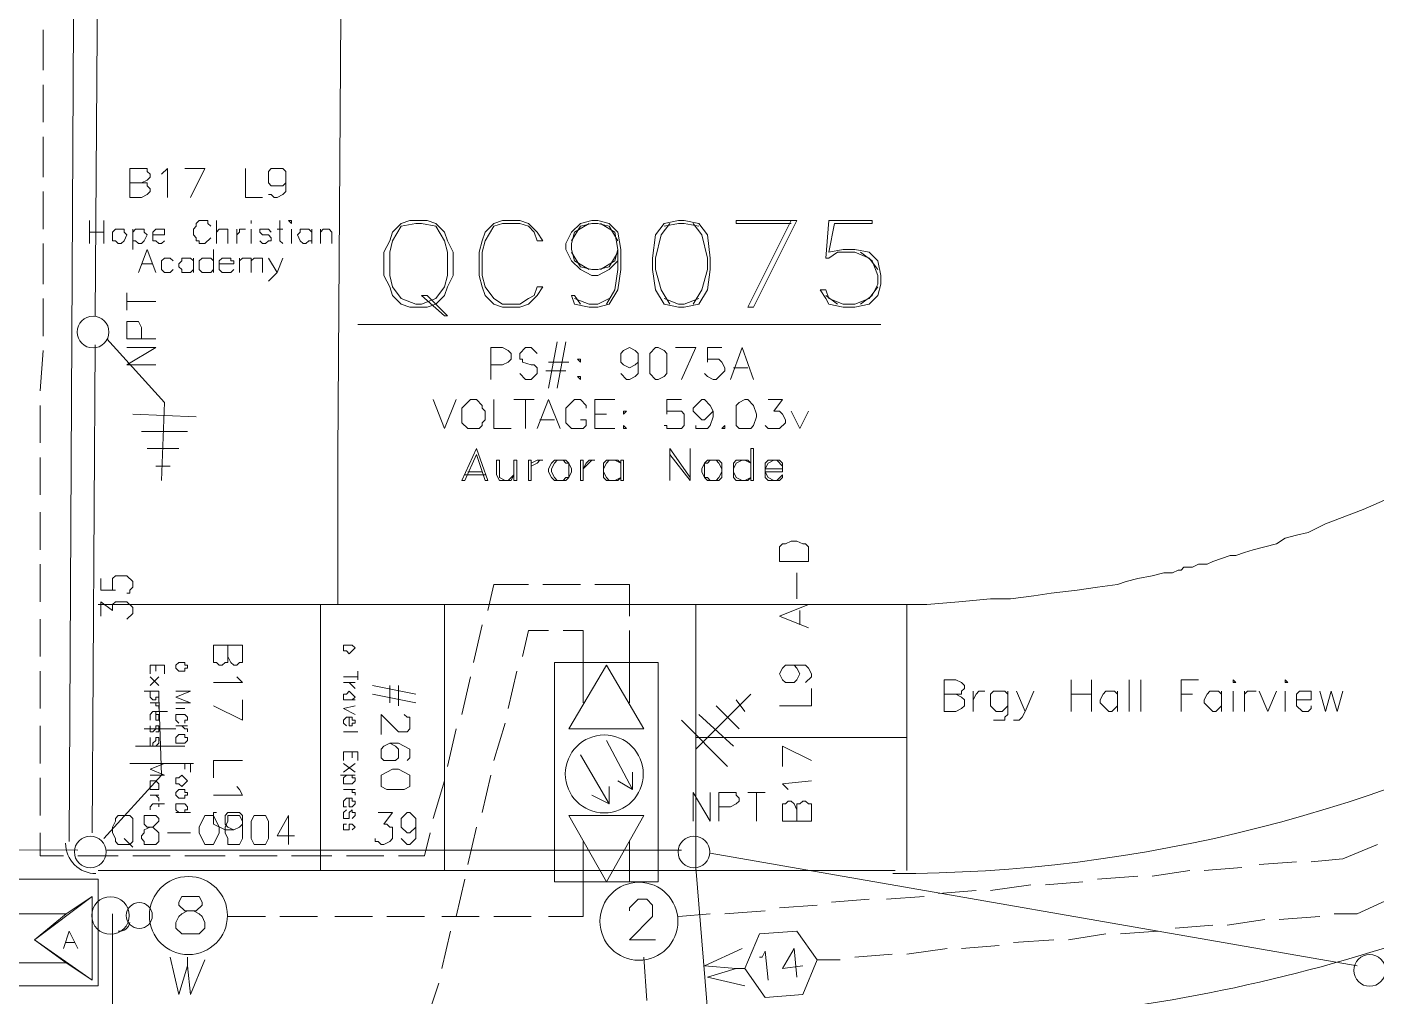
# Model space of a CAD drawing. Header units: millimetres. Extents: x 5.9 to 40.1, y 2 to 30.5.
# Drawn here: x 21.744 to 23.906, y 16.397 to 17.949 of the extents above; entities that cross this region are included whole.
import ezdxf

# ---------------------------------------------------------------- set-up
doc = ezdxf.new("R2010")
doc.units = ezdxf.units.MM
for name, color, linetype, true_color in [('PDF_S31$Actives-Amplifier', 92, 'Continuous', 0x00b800), ('PDF_S31$Actives-NodeReceiver', 104, 'Continuous', 0x009525), ('PDF_S31$Cable-565', 23, 'Continuous', 0xdd8a6e), ('PDF_S31$LOTS', 254, 'Continuous', 0xdcdcdc), ('PDF_S31$ROAD', 8, 'Continuous', 0x808080), ('PDF_S31$SDU', 157, 'Continuous', 0x396472), ('PDF_S31$Symbols-Ground', 12, 'Continuous', 0xb80000)]:
    doc.layers.add(name, color=color, linetype=linetype, true_color=true_color)
for name, color, linetype in [('PDF_S31$Actives-PowerSupply', 1, 'Continuous'), ('PDF_S31$Passives-Splt2way', 7, 'Continuous'), ('PDF_S31$Passives-TapOffs', 7, 'Continuous'), ('PDF_S31$POLE', 7, 'Continuous'), ('PDF_S31$STRAND', 7, 'Continuous'), ('PDF_S31$Symbols-Terminator', 7, 'Continuous')]:
    doc.layers.add(name, color=color, linetype=linetype)

msp = doc.modelspace()

# ---------------------------------------------------------------- linework, layer by layer
at = {"layer": 'PDF_S31$Actives-Amplifier', "lineweight": 13}
for points in [[(21.8583, 16.4133), (21.6084, 16.4133), (21.6084, 16.5845), (21.8583, 16.5845)], [(21.8074, 16.5289), (21.7241, 16.5289), (21.8074, 16.5289), (21.8491, 16.5567), (21.8491, 16.4225), (21.8074, 16.4503), (21.6084, 16.4503), (21.8074, 16.4503), (21.7565, 16.4873)], [(21.8491, 16.4225), (21.7565, 16.4873), (21.8491, 16.5567)]]:
    msp.add_lwpolyline(points, close=True, dxfattribs=at)
for points in [[(21.8028, 16.4734), (21.812, 16.5012), (21.8259, 16.4734)], [(21.8213, 16.4827), (21.8074, 16.4827)]]:
    msp.add_lwpolyline(points, dxfattribs=at)
at = {"layer": 'PDF_S31$Actives-NodeReceiver', "lineweight": 18}
for points in [[(22.358, 17.6394), (22.3858, 17.6394), (22.3997, 17.6348), (22.4135, 17.6209), (22.4182, 17.607), (22.4274, 17.5885), (22.4274, 17.5515), (22.4182, 17.533), (22.4135, 17.5191), (22.3997, 17.5052), (22.3858, 17.5006), (22.358, 17.5006), (22.3441, 17.5052), (22.3303, 17.5191), (22.3256, 17.533), (22.3164, 17.5515), (22.3164, 17.5885), (22.3256, 17.607), (22.3303, 17.6209), (22.3441, 17.6348)], [(22.5709, 17.533), (22.5616, 17.5191), (22.5477, 17.5052), (22.5338, 17.5006), (22.5061, 17.5006), (22.4922, 17.5052), (22.4783, 17.5191), (22.4737, 17.533), (22.4691, 17.5515), (22.4691, 17.5885), (22.4737, 17.607), (22.4783, 17.6209), (22.4922, 17.6348), (22.5061, 17.6394), (22.5338, 17.6394), (22.5477, 17.6348), (22.5616, 17.6209), (22.5709, 17.607), (22.5616, 17.607), (22.557, 17.6209), (22.5477, 17.6302), (22.5338, 17.6348), (22.5061, 17.6348), (22.4922, 17.6302), (22.4783, 17.607), (22.4737, 17.5885), (22.4737, 17.5515), (22.4783, 17.533), (22.4922, 17.5145), (22.5061, 17.5052), (22.5338, 17.5052), (22.5477, 17.5145), (22.557, 17.5191), (22.5616, 17.533)], [(22.7883, 17.6394), (22.7976, 17.6394), (22.8207, 17.6348), (22.8346, 17.6163), (22.8392, 17.5793), (22.8392, 17.5608), (22.8346, 17.5284), (22.8207, 17.5052), (22.7976, 17.5006), (22.7883, 17.5006), (22.7652, 17.5052), (22.7513, 17.5284), (22.7467, 17.5608), (22.7467, 17.5793), (22.7513, 17.6163), (22.7652, 17.6348)], [(22.3673, 17.6348), (22.3765, 17.6348), (22.3997, 17.6302), (22.4135, 17.607), (22.4182, 17.5885), (22.4182, 17.5515), (22.4135, 17.533), (22.3997, 17.5145), (22.3765, 17.5052), (22.3673, 17.5052), (22.3441, 17.5145), (22.3303, 17.533), (22.3256, 17.5515), (22.3256, 17.5885), (22.3303, 17.607), (22.3441, 17.6302)], [(22.4182, 17.4867), (22.4135, 17.4867), (22.3765, 17.5191), (22.3858, 17.5191)], [(22.7513, 17.4358), (22.7559, 17.4358), (22.7652, 17.4312), (22.7698, 17.4266), (22.7698, 17.3942), (22.7652, 17.3896), (22.7559, 17.3849), (22.7513, 17.3849), (22.7421, 17.3942), (22.7421, 17.4266)], [(22.631, 17.4173), (22.631, 17.4127), (22.6264, 17.4173)], [(22.631, 17.3896), (22.631, 17.3849), (22.6264, 17.3896)], [(22.4552, 17.3525), (22.4644, 17.3525), (22.4737, 17.3433), (22.4737, 17.3387), (22.4783, 17.334), (22.4783, 17.3201), (22.4737, 17.3155), (22.4737, 17.3109), (22.4691, 17.3063), (22.4506, 17.3063), (22.4413, 17.3155), (22.4413, 17.3387)], [(22.7004, 17.334), (22.705, 17.334), (22.7004, 17.3294)], [(22.8948, 17.3525), (22.8994, 17.3525), (22.9086, 17.3433), (22.9133, 17.3294), (22.9133, 17.3248), (22.9086, 17.3109), (22.904, 17.3063), (22.8855, 17.3063), (22.8809, 17.3109), (22.8809, 17.3433), (22.8855, 17.3479)], [(22.7004, 17.3109), (22.705, 17.3063), (22.7004, 17.3063)], [(22.8624, 17.3109), (22.8624, 17.3063), (22.8577, 17.3063)], [(22.4644, 17.2739), (22.483, 17.223), (22.4783, 17.223), (22.4644, 17.2646), (22.4459, 17.223), (22.4413, 17.223)], [(22.7745, 17.2646), (22.7745, 17.223), (22.7745, 17.2739), (22.8068, 17.2276), (22.8068, 17.2739), (22.8068, 17.223)], [(22.9086, 17.223), (22.904, 17.223), (22.904, 17.2739), (22.9086, 17.2739)], [(22.5246, 17.2322), (22.52, 17.223), (22.5153, 17.223), (22.5015, 17.223), (22.4968, 17.2322), (22.4968, 17.2554), (22.5015, 17.2554), (22.5015, 17.2276), (22.5107, 17.223), (22.5153, 17.223)], [(22.5292, 17.223), (22.5246, 17.223), (22.5246, 17.2554), (22.5292, 17.2554)], [(22.5524, 17.223), (22.5477, 17.223), (22.5477, 17.2554), (22.5524, 17.2554)], [(22.5709, 17.2554), (22.5662, 17.2554), (22.5616, 17.2507), (22.5524, 17.2461), (22.5524, 17.2415), (22.5524, 17.2507), (22.5616, 17.2554), (22.5662, 17.2554)], [(22.6125, 17.2507), (22.6125, 17.2276), (22.6171, 17.2369), (22.6171, 17.2415), (22.6125, 17.2507), (22.6079, 17.2507), (22.6033, 17.2554), (22.594, 17.2554), (22.5894, 17.2507), (22.5847, 17.2415), (22.5847, 17.2369), (22.5894, 17.2276), (22.594, 17.223), (22.6033, 17.223), (22.594, 17.223), (22.5894, 17.223), (22.5847, 17.2276), (22.5801, 17.2369), (22.5801, 17.2415), (22.5847, 17.2507), (22.5894, 17.2554), (22.594, 17.2554), (22.6033, 17.2554), (22.6079, 17.2554)], [(22.6356, 17.223), (22.631, 17.223), (22.631, 17.2554), (22.6356, 17.2554)], [(22.6542, 17.2554), (22.6495, 17.2554), (22.6356, 17.2415), (22.6403, 17.2507), (22.6449, 17.2554), (22.6495, 17.2554)], [(22.6727, 17.2507), (22.668, 17.2415), (22.668, 17.2507), (22.6727, 17.2554), (22.6773, 17.2554), (22.6865, 17.2554), (22.6773, 17.2554)], [(22.6865, 17.2554), (22.6912, 17.2554), (22.6958, 17.2507)], [(22.7004, 17.223), (22.6958, 17.223), (22.6958, 17.2554), (22.7004, 17.2554)], [(22.8346, 17.2554), (22.8392, 17.2554), (22.8346, 17.2507), (22.83, 17.2507), (22.83, 17.2276), (22.8254, 17.2369), (22.8254, 17.2415), (22.83, 17.2507)], [(22.8485, 17.2554), (22.8392, 17.2554)], [(22.8531, 17.2507), (22.8485, 17.2554), (22.8531, 17.2554), (22.8577, 17.2507), (22.8577, 17.2415), (22.8577, 17.2369), (22.8577, 17.2276), (22.8531, 17.223), (22.8485, 17.223), (22.8531, 17.2276), (22.8577, 17.2369), (22.8577, 17.2415)], [(22.8809, 17.2507), (22.8762, 17.2415), (22.8762, 17.2507), (22.8809, 17.2554), (22.8901, 17.2554), (22.8948, 17.2554), (22.8901, 17.2554)], [(22.8948, 17.2554), (22.8994, 17.2554), (22.904, 17.2507)], [(22.9549, 17.2461), (22.9549, 17.2415), (22.9271, 17.2415), (22.9318, 17.2507), (22.941, 17.2554), (22.9457, 17.2554), (22.941, 17.2554), (22.9318, 17.2554), (22.9271, 17.2507), (22.9271, 17.2415), (22.9271, 17.2369), (22.9318, 17.2276), (22.941, 17.223), (22.9457, 17.223), (22.941, 17.223), (22.9318, 17.223), (22.9271, 17.2276), (22.9271, 17.2369), (22.9549, 17.2369), (22.9549, 17.2461), (22.9549, 17.2507), (22.9503, 17.2554), (22.9457, 17.2554)], [(22.6079, 17.2276), (22.6125, 17.2276), (22.6079, 17.223), (22.6033, 17.223)], [(22.6727, 17.2276), (22.6773, 17.223), (22.6727, 17.223), (22.668, 17.2276), (22.668, 17.2369), (22.668, 17.2415), (22.668, 17.2369)], [(22.6958, 17.2276), (22.6912, 17.223), (22.6865, 17.223), (22.6773, 17.223), (22.6865, 17.223)], [(22.8392, 17.223), (22.8346, 17.223), (22.83, 17.2276), (22.8346, 17.2276)], [(22.8809, 17.2276), (22.8901, 17.223), (22.8809, 17.223), (22.8762, 17.2276), (22.8762, 17.2369), (22.8762, 17.2415), (22.8762, 17.2369)], [(22.904, 17.2276), (22.8994, 17.223), (22.8948, 17.223), (22.8901, 17.223), (22.8948, 17.223)], [(22.9457, 17.223), (22.9549, 17.2322), (22.9549, 17.2276), (22.9503, 17.223)], [(22.8485, 17.223), (22.8392, 17.223)], [(22.5894, 16.9315), (22.7559, 16.9315), (22.7559, 16.5798), (22.5894, 16.5798)], [(22.6125, 16.8251), (22.6727, 16.9269), (22.7328, 16.8251)], [(22.7328, 16.6862), (22.6727, 16.5798), (22.6125, 16.6862)]]:
    msp.add_lwpolyline(points, close=True, dxfattribs=at)
for points in [[(22.6912, 17.5746), (22.6773, 17.5608), (22.6588, 17.5515), (22.6495, 17.5515), (22.631, 17.5608), (22.6171, 17.5746), (22.6079, 17.5931), (22.6079, 17.6024), (22.6171, 17.6209), (22.631, 17.6348), (22.6495, 17.6394), (22.6588, 17.6394), (22.6773, 17.6348), (22.6912, 17.6209), (22.6958, 17.5931), (22.6958, 17.5608), (22.6912, 17.5284), (22.6773, 17.5052), (22.6588, 17.5006), (22.6449, 17.5006), (22.6218, 17.5052), (22.6171, 17.5191), (22.6218, 17.5191), (22.631, 17.5052)], [(22.9688, 17.6348), (22.8809, 17.6348), (22.8809, 17.6394), (22.978, 17.6394), (22.9086, 17.5006), (22.8994, 17.5006), (22.9688, 17.6394)], [(23.1076, 17.5608), (23.0937, 17.5793), (23.0706, 17.5885), (23.0428, 17.5885), (23.0289, 17.5793), (23.0243, 17.5793), (23.0289, 17.6394), (23.0983, 17.6394), (23.0983, 17.6348), (23.0382, 17.6348), (23.0289, 17.5885), (23.0521, 17.5931), (23.0706, 17.5931), (23.0937, 17.5885), (23.1076, 17.5746), (23.1122, 17.5515), (23.1122, 17.5376), (23.1076, 17.5191), (23.0937, 17.5052), (23.0706, 17.5006), (23.0521, 17.5006), (23.0289, 17.5052), (23.0243, 17.5145), (23.0151, 17.5284), (23.0243, 17.5284), (23.0289, 17.5145), (23.0521, 17.5052), (23.0706, 17.5052), (23.0937, 17.5145), (23.1076, 17.533)], [(22.6449, 17.5608), (22.6218, 17.5746), (22.6171, 17.5931), (22.6171, 17.6024), (22.6218, 17.6209), (22.6449, 17.6348)], [(22.6171, 17.607), (22.631, 17.6302), (22.6495, 17.6348), (22.6588, 17.6348), (22.6773, 17.6302), (22.6912, 17.607)], [(22.6634, 17.6348), (22.6865, 17.6209), (22.6912, 17.5931)], [(22.7745, 17.5052), (22.7606, 17.5284), (22.7513, 17.5608), (22.7513, 17.5793), (22.7606, 17.6163), (22.7745, 17.6348)], [(22.7652, 17.6302), (22.7883, 17.6348), (22.7976, 17.6348), (22.8207, 17.6302)], [(22.8115, 17.6348), (22.8254, 17.6163), (22.8346, 17.5793), (22.8346, 17.5608), (22.8254, 17.5284), (22.8115, 17.5052)], [(22.6727, 17.5052), (22.6865, 17.5284), (22.6912, 17.5608), (22.6912, 17.5931), (22.6865, 17.5746), (22.6634, 17.5608)], [(22.6912, 17.5885), (22.6773, 17.5654), (22.6588, 17.5608), (22.6495, 17.5608), (22.631, 17.5654), (22.6171, 17.5885)], [(23.0798, 17.5885), (23.0983, 17.5746), (23.1076, 17.5515), (23.1076, 17.5376), (23.0983, 17.5191), (23.0798, 17.5052)], [(22.6773, 17.5145), (22.6588, 17.5052), (22.6449, 17.5052), (22.6218, 17.5145)], [(22.8207, 17.5145), (22.7976, 17.5052), (22.7883, 17.5052), (22.7652, 17.5145)], [(23.0243, 17.5191), (23.0428, 17.5052)], [(23.1122, 17.4728), (22.2747, 17.4728)], [(22.5801, 17.371), (22.594, 17.4451)], [(22.594, 17.371), (22.6079, 17.4451)], [(22.4876, 17.3849), (22.4876, 17.4358), (22.5061, 17.4358), (22.5153, 17.4312), (22.52, 17.4266), (22.52, 17.4173), (22.5153, 17.4127), (22.5061, 17.4081), (22.4876, 17.4081)], [(22.5338, 17.3942), (22.5431, 17.3849), (22.5524, 17.3849), (22.5616, 17.3942), (22.5616, 17.4034), (22.557, 17.4081), (22.5524, 17.4081), (22.5385, 17.4127), (22.5385, 17.4173), (22.5338, 17.4173), (22.5338, 17.4266), (22.5431, 17.4358), (22.5524, 17.4358), (22.5616, 17.4266)], [(22.7236, 17.4127), (22.7236, 17.4266), (22.7189, 17.4312), (22.7097, 17.4358), (22.7004, 17.4312), (22.6958, 17.4266), (22.6958, 17.4127), (22.7004, 17.4081), (22.7097, 17.4034), (22.7189, 17.4081), (22.7236, 17.4127), (22.7236, 17.3942), (22.7189, 17.3896), (22.7097, 17.3849), (22.705, 17.3849), (22.6958, 17.3942)], [(22.7837, 17.4358), (22.8161, 17.4358), (22.793, 17.3849)], [(22.83, 17.3942), (22.8346, 17.3896), (22.8439, 17.3849), (22.8485, 17.3849), (22.8624, 17.3988), (22.8624, 17.4034), (22.8577, 17.4127), (22.8531, 17.4173), (22.8346, 17.4173), (22.8346, 17.4127), (22.8346, 17.4358), (22.8577, 17.4358)], [(22.8716, 17.3849), (22.8901, 17.4358), (22.9086, 17.3849)], [(22.6079, 17.3988), (22.5755, 17.3988)], [(22.6125, 17.4127), (22.5801, 17.4127)], [(22.8994, 17.4034), (22.8762, 17.4034)], [(22.4321, 17.3525), (22.4135, 17.3063), (22.395, 17.3525)], [(22.52, 17.3063), (22.4922, 17.3063), (22.4922, 17.3525)], [(22.557, 17.3525), (22.5246, 17.3525)], [(22.5431, 17.3063), (22.5431, 17.3525)], [(22.5616, 17.3063), (22.5801, 17.3525), (22.5986, 17.3063)], [(22.631, 17.3201), (22.6403, 17.3201), (22.6403, 17.3109), (22.6356, 17.3063), (22.6171, 17.3063), (22.6079, 17.3155), (22.6079, 17.3387), (22.6218, 17.3525), (22.631, 17.3525), (22.6403, 17.3433), (22.6403, 17.3387)], [(22.6865, 17.3063), (22.6542, 17.3063), (22.6542, 17.3525), (22.6865, 17.3525)], [(22.7652, 17.3109), (22.7698, 17.3109), (22.7698, 17.3063), (22.793, 17.3063), (22.7976, 17.3109), (22.7976, 17.3294), (22.793, 17.334), (22.7698, 17.334), (22.7698, 17.3294), (22.7698, 17.3525), (22.793, 17.3525)], [(22.8439, 17.334), (22.83, 17.3201), (22.8254, 17.3201), (22.8115, 17.334), (22.8115, 17.3387), (22.8254, 17.3525), (22.83, 17.3525), (22.8392, 17.3433), (22.8439, 17.334), (22.8439, 17.3248), (22.8392, 17.3109), (22.8346, 17.3063), (22.8161, 17.3063), (22.8161, 17.3109)], [(22.9318, 17.3525), (22.9549, 17.3525), (22.941, 17.334), (22.9503, 17.334), (22.9549, 17.3294), (22.9595, 17.3201), (22.9595, 17.3155), (22.9503, 17.3063), (22.9318, 17.3063), (22.9271, 17.3109)], [(22.9965, 17.334), (22.9827, 17.3063), (22.9688, 17.334)], [(22.5894, 17.3201), (22.5662, 17.3201)], [(22.6727, 17.3294), (22.6542, 17.3294)], [(22.4783, 17.2322), (22.4459, 17.2322)], [(22.4737, 17.2369), (22.4506, 17.2369)], [(22.6356, 16.8667), (22.6356, 16.9315)], [(22.7097, 16.8667), (22.7097, 16.9315)], [(22.7143, 16.7279), (22.6727, 16.8065)], [(22.631, 16.7834), (22.6773, 16.7048), (22.6495, 16.7186)], [(22.7143, 16.7557), (22.7143, 16.7279), (22.6912, 16.7418)], [(22.6773, 16.7325), (22.6773, 16.7048)], [(22.6356, 16.6446), (22.6356, 16.5798)], [(22.7097, 16.6446), (22.7097, 16.5798)]]:
    msp.add_lwpolyline(points, dxfattribs=at)
msp.add_circle((22.6694, 16.7528), 0.0625, dxfattribs=at)
at = {"layer": 'PDF_S31$Actives-PowerSupply', "lineweight": 9}
msp.add_lwpolyline([(21.8814, 16.5289), (21.8814, 15.9135)], dxfattribs=at)
msp.add_circle((21.8782, 16.526), 0.0301, dxfattribs=at)
msp.add_arc((21.893, 16.5174), 0.0164, 261.8699, 351.8699, dxfattribs=at)
at = {"layer": 'PDF_S31$Cable-565', "lineweight": 13}
for points in [[(21.7704, 17.88), (21.7704, 17.9448)], [(21.7704, 17.7967), (21.7704, 17.8569)], [(21.7704, 17.7088), (21.7704, 17.7736)], [(21.7704, 17.6255), (21.7704, 17.6857)], [(21.7704, 17.5376), (21.7704, 17.6024)], [(21.7704, 17.4543), (21.7704, 17.5145)], [(21.7658, 17.3664), (21.7704, 17.4312)], [(21.7658, 17.2831), (21.7658, 17.3433)], [(21.7658, 17.1998), (21.7658, 17.26)], [(21.7658, 17.1119), (21.7658, 17.1721)], [(21.7658, 17.0286), (21.7658, 17.0888)], [(22.5477, 17.0564), (22.4922, 17.0564), (22.483, 17.0148)], [(22.631, 17.0564), (22.5709, 17.0564)], [(22.7097, 17.0055), (22.7097, 17.0564), (22.6542, 17.0564)], [(21.7658, 16.9407), (21.7658, 17.0009)], [(22.4598, 16.9315), (22.4737, 16.9916)], [(22.5801, 16.9824), (22.5477, 16.9824), (22.5385, 16.9407)], [(22.6356, 16.9315), (22.6356, 16.9824), (22.6033, 16.9824)], [(22.7097, 16.9315), (22.7097, 16.9824)], [(21.7658, 16.8574), (21.7658, 16.9176)], [(22.4413, 16.8482), (22.4552, 16.9083)], [(22.5153, 16.8574), (22.5292, 16.9176)], [(21.7658, 16.7695), (21.7658, 16.8297)], [(22.4182, 16.7649), (22.4321, 16.8251)], [(22.4922, 16.7742), (22.5107, 16.8343)], [(22.4737, 16.6909), (22.4876, 16.751)], [(21.7658, 16.6862), (21.7658, 16.7464)], [(22.395, 16.6816), (22.4135, 16.7418)], [(22.4506, 16.6076), (22.4644, 16.6677)], [(21.8028, 16.6215), (21.7658, 16.6215), (21.7658, 16.6585)], [(22.3904, 16.6585), (22.3812, 16.6215), (22.3395, 16.6215)], [(21.8907, 16.6215), (21.8259, 16.6215)], [(21.974, 16.6215), (21.9138, 16.6215)], [(22.0619, 16.6215), (21.9971, 16.6215)], [(22.1452, 16.6215), (22.085, 16.6215)], [(22.2331, 16.6215), (22.1683, 16.6215)], [(22.3164, 16.6215), (22.2562, 16.6215)], [(23.9081, 16.64), (23.8525, 16.6168), (23.8016, 16.6122)], [(23.6906, 16.603), (23.6305, 16.5983)], [(23.7785, 16.6122), (23.7184, 16.6076)], [(22.4321, 16.5243), (22.4459, 16.5845)], [(22.5801, 16.5243), (22.6356, 16.5243), (22.6356, 16.5798)], [(23.4361, 16.5798), (23.376, 16.5752)], [(23.524, 16.5891), (23.4593, 16.5845)], [(23.6073, 16.5983), (23.5472, 16.5891)], [(23.1816, 16.5567), (23.1215, 16.5521)], [(23.2649, 16.5659), (23.2048, 16.5613)], [(23.3528, 16.5752), (23.2881, 16.5659)], [(23.0104, 16.5428), (22.9503, 16.5382)], [(23.0937, 16.5521), (23.0336, 16.5474)], [(23.9266, 16.5521), (23.8757, 16.5289), (23.8387, 16.5289)], [(22.1267, 16.5243), (22.0665, 16.5243)], [(22.21, 16.5243), (22.1498, 16.5243)], [(22.2979, 16.5243), (22.2377, 16.5243)], [(22.3812, 16.5243), (22.321, 16.5243)], [(22.4691, 16.5243), (22.4089, 16.5243)], [(22.5524, 16.5243), (22.4922, 16.5243)], [(22.8392, 16.5289), (22.7883, 16.5243)], [(22.9271, 16.5336), (22.8624, 16.5289)], [(23.7276, 16.5197), (23.6675, 16.5104)], [(23.8155, 16.5243), (23.7508, 16.5197)], [(22.4089, 16.441), (22.4228, 16.5012)], [(23.4731, 16.4965), (23.413, 16.4873)], [(23.5564, 16.5012), (23.4963, 16.4965)], [(23.6443, 16.5104), (23.5842, 16.5058)], [(23.2186, 16.4734), (23.1539, 16.4642)], [(23.3019, 16.478), (23.2418, 16.4734)], [(23.3898, 16.4873), (23.3251, 16.4827)], [(22.7328, 16.4595), (22.7374, 16.3901)], [(23.0474, 16.4549), (23.0104, 16.4549)], [(23.1307, 16.4642), (23.0706, 16.4595)], [(22.3349, 16.3762), (22.3904, 16.3762), (22.4043, 16.4179)]]:
    msp.add_lwpolyline(points, dxfattribs=at)
at = {"layer": 'PDF_S31$LOTS', "lineweight": 0}
for points in [[(22.2423, 17.024), (22.2423, 17.2646), (22.2562, 19.2959)], [(23.9497, 17.2045), (23.8849, 17.1767), (23.8248, 17.1536), (23.797, 17.1397), (23.7785, 17.1351), (23.76, 17.1304), (23.7461, 17.1212), (23.7276, 17.1166), (23.7091, 17.1119), (23.6952, 17.1073), (23.6813, 17.1027), (23.6721, 17.1027), (23.6582, 17.0981), (23.6443, 17.0934), (23.6351, 17.0888), (23.6212, 17.0888), (23.6119, 17.0842), (23.6073, 17.0842), (23.5981, 17.0842), (23.5934, 17.0795), (23.5888, 17.0795), (23.5796, 17.0749), (23.5703, 17.0749), (23.5657, 17.0749), (23.5472, 17.0703), (23.524, 17.0657), (23.5055, 17.061), (23.4916, 17.0564), (23.4593, 17.0518), (23.4269, 17.0472), (23.3852, 17.0425), (23.3575, 17.0379), (23.3204, 17.0333), (23.2881, 17.0333), (23.2372, 17.0286), (23.1863, 17.024), (22.8901, 17.024), (22.7097, 17.024), (22.2377, 17.024), (21.8583, 17.024)], [(22.2146, 16.5983), (22.2146, 17.024)], [(22.4135, 16.5983), (22.4135, 17.024)], [(22.8161, 16.5983), (22.8161, 17.024)], [(23.1539, 16.5983), (23.1539, 17.024)], [(23.1539, 16.8112), (22.8161, 16.8112)]]:
    msp.add_lwpolyline(points, dxfattribs=at)
at = {"layer": 'PDF_S31$Passives-Splt2way', "lineweight": 9}
msp.add_lwpolyline([(21.9925, 16.5567), (22.0203, 16.5567), (22.0249, 16.5474), (22.0249, 16.5428), (22.0156, 16.5336), (22.0017, 16.5336), (21.9925, 16.5289), (21.9879, 16.5243), (21.9832, 16.515), (21.9832, 16.5058), (21.9925, 16.4965), (22.0203, 16.4965), (22.0295, 16.5058), (22.0295, 16.515), (22.0249, 16.5243), (22.0203, 16.5289), (22.011, 16.5336), (21.9971, 16.5336), (21.9879, 16.5428), (21.9879, 16.5474)], close=True, dxfattribs=at)
msp.add_lwpolyline([(22.7097, 16.5336), (22.7097, 16.5382), (22.7236, 16.5521), (22.7374, 16.5521), (22.7467, 16.5428), (22.7467, 16.5243), (22.7097, 16.4873), (22.7513, 16.4873)], dxfattribs=at)
for centre, radius in [((22.0031, 16.526), 0.0625), ((22.7249, 16.5168), 0.0625), ((21.9244, 16.526), 0.0208)]:
    msp.add_circle(centre, radius, dxfattribs=at)
at = {"layer": 'PDF_S31$Passives-TapOffs', "lineweight": 9}
msp.add_lwpolyline([(22.9271, 16.3947), (22.8948, 16.441), (22.9179, 16.4965), (22.978, 16.5012), (23.0104, 16.4549), (22.9873, 16.3994)], close=True, dxfattribs=at)
for points in [[(22.9873, 16.4456), (22.9549, 16.441), (22.9734, 16.4734), (22.978, 16.4271)], [(22.9179, 16.4595), (22.9225, 16.4595), (22.9271, 16.4688), (22.9318, 16.4225)]]:
    msp.add_lwpolyline(points, dxfattribs=at)
at = {"layer": 'PDF_S31$POLE', "lineweight": 0}
for points in [[(21.9046, 17.5237), (21.9046, 17.496)], [(21.9508, 17.5099), (21.9046, 17.5099)], [(21.9508, 17.4497), (21.9046, 17.4497), (21.9046, 17.4775), (21.9231, 17.4775), (21.9277, 17.4682), (21.9277, 17.4497)], [(21.9508, 17.4081), (21.9046, 17.4081), (21.9508, 17.4358), (21.9046, 17.4358)], [(22.8115, 16.677), (22.8115, 16.7233), (22.8392, 16.677), (22.8392, 16.7233)], [(22.8531, 16.677), (22.8531, 16.7233), (22.8809, 16.7233), (22.8809, 16.7186), (22.8855, 16.714), (22.8855, 16.7094), (22.8809, 16.7048), (22.8716, 16.7001), (22.8531, 16.7001)], [(22.9271, 16.7233), (22.8994, 16.7233)], [(22.9133, 16.677), (22.9133, 16.7233)], [(22.1729, 16.6539), (22.1452, 16.6539), (22.1637, 16.6862), (22.1637, 16.64)], [(21.9462, 16.6677), (21.9555, 16.6585), (21.9555, 16.6446), (21.9508, 16.64), (21.9323, 16.64), (21.9323, 16.6446), (21.9277, 16.6492), (21.9277, 16.6539), (21.9323, 16.6585), (21.9323, 16.6631), (21.9416, 16.6677)], [(21.9138, 16.6353), (21.8999, 16.6492)], [(22.0064, 16.6585), (21.9694, 16.6585)]]:
    msp.add_lwpolyline(points, dxfattribs=at)
for points in [[(21.8907, 16.6862), (21.9092, 16.6862), (21.9138, 16.6816), (21.9138, 16.6446), (21.9092, 16.64), (21.8907, 16.64), (21.8861, 16.6446), (21.8861, 16.6492), (21.8814, 16.6585), (21.8814, 16.6677), (21.8861, 16.677), (21.8861, 16.6816)], [(21.9323, 16.6862), (21.9508, 16.6862), (21.9555, 16.6816), (21.9555, 16.677), (21.9462, 16.6677), (21.9416, 16.6677), (21.937, 16.6677), (21.9323, 16.6724)], [(22.0295, 16.6862), (22.0434, 16.6862), (22.0526, 16.6677), (22.0526, 16.6585), (22.0434, 16.64), (22.0295, 16.64), (22.0203, 16.6585), (22.0203, 16.6677)], [(22.0665, 16.6862), (22.085, 16.6862), (22.0897, 16.677), (22.0897, 16.6492), (22.085, 16.64), (22.0665, 16.64), (22.0665, 16.6492), (22.0619, 16.6585), (22.0619, 16.6677), (22.0665, 16.677)], [(22.1082, 16.6862), (22.1267, 16.6862), (22.1313, 16.677), (22.1313, 16.6492), (22.1267, 16.64), (22.1082, 16.64), (22.1035, 16.6492), (22.1035, 16.677)]]:
    msp.add_lwpolyline(points, close=True, dxfattribs=at)
for centre, radius in [((21.8504, 17.4607), 0.0254), ((21.8458, 16.6278), 0.0254), ((22.8129, 16.6278), 0.0254), ((23.8956, 16.4381), 0.0255)]:
    msp.add_circle(centre, radius, dxfattribs=at)
at = {"layer": 'PDF_S31$ROAD', "lineweight": 0}
for points in [[(21.812, 16.6446), (21.8259, 19.2727)], [(23.1354, 16.5983), (21.8583, 16.5983)]]:
    msp.add_lwpolyline(points, dxfattribs=at)
for centre, radius, start, end in [((23.1321, 18.9692), 2.376, 269.9835, 298.6139), ((23.1321, 18.9692), 2.6166, 269.9835, 298.6139), ((21.855, 16.6417), 0.0486, 179.6594, 269.9836)]:
    msp.add_arc(centre, radius, start, end, dxfattribs=at)
at = {"layer": 'PDF_S31$SDU', "lineweight": 0}
for points in [[(21.9277, 17.6996), (21.937, 17.6996), (21.937, 17.6949), (21.9416, 17.6903), (21.9416, 17.6857), (21.937, 17.6811), (21.9277, 17.6764), (21.9092, 17.6764), (21.9092, 17.7227), (21.937, 17.7227), (21.937, 17.7181), (21.9416, 17.7134), (21.9416, 17.7088), (21.937, 17.7042), (21.9277, 17.6996), (21.9092, 17.6996)], [(21.9601, 17.7134), (21.9694, 17.7227), (21.9694, 17.6764)], [(21.9971, 17.7227), (22.0295, 17.7227), (22.0064, 17.6764)], [(22.122, 17.6764), (22.0943, 17.6764), (22.0943, 17.7227)], [(22.1591, 17.6996), (22.1591, 17.7181), (22.1544, 17.7227), (22.1359, 17.7227), (22.1313, 17.7181), (22.1313, 17.6996), (22.1359, 17.6949), (22.1544, 17.6949), (22.1591, 17.6996), (22.1591, 17.6857), (22.1544, 17.6811), (22.1452, 17.6764), (22.1406, 17.6764), (22.1359, 17.6811), (22.1313, 17.6811)], [(21.8444, 17.6024), (21.8444, 17.6394)], [(21.8676, 17.6024), (21.8676, 17.6394)], [(22.0388, 17.6116), (22.0295, 17.6024), (22.0203, 17.6024), (22.0203, 17.607), (22.0156, 17.607), (22.0156, 17.6116), (22.011, 17.6163), (22.011, 17.6255), (22.0156, 17.6302), (22.0156, 17.6348), (22.0203, 17.6394), (22.0341, 17.6394), (22.0341, 17.6348), (22.0388, 17.6302)], [(22.048, 17.6024), (22.048, 17.6394)], [(22.1544, 17.6024), (22.1498, 17.607), (22.1498, 17.6394)], [(21.8676, 17.6209), (21.8444, 17.6209)], [(21.9138, 17.5931), (21.9138, 17.6255)], [(21.9138, 17.6209), (21.9185, 17.6255), (21.9323, 17.6255), (21.9323, 17.6209), (21.937, 17.6163), (21.9323, 17.607), (21.9277, 17.6024), (21.9231, 17.6024), (21.9185, 17.607), (21.9138, 17.607)], [(21.9647, 17.607), (21.9601, 17.6024), (21.9555, 17.6024), (21.9508, 17.607), (21.9462, 17.607), (21.9462, 17.6163), (21.9462, 17.6209), (21.9508, 17.6255), (21.9647, 17.6255), (21.9647, 17.6163), (21.9462, 17.6163)], [(22.048, 17.6209), (22.0526, 17.6255), (22.0665, 17.6255), (22.0665, 17.6024)], [(22.0804, 17.6024), (22.0804, 17.6255)], [(22.0804, 17.6163), (22.085, 17.6209), (22.085, 17.6255), (22.0943, 17.6255)], [(22.1035, 17.6024), (22.1035, 17.6255)], [(22.1174, 17.607), (22.122, 17.6024), (22.1267, 17.6024), (22.1313, 17.607), (22.1359, 17.607), (22.1359, 17.6116), (22.1313, 17.6163), (22.122, 17.6163), (22.1174, 17.6209), (22.1174, 17.6255), (22.1313, 17.6255), (22.1359, 17.6209)], [(22.1544, 17.6255), (22.1452, 17.6255)], [(22.1683, 17.6024), (22.1683, 17.6255)], [(22.2007, 17.607), (22.1961, 17.607), (22.1914, 17.6024), (22.1868, 17.6024), (22.1822, 17.607), (22.1776, 17.6163), (22.1822, 17.6209), (22.1822, 17.6255), (22.1961, 17.6255), (22.2007, 17.6209)], [(22.2007, 17.6024), (22.2007, 17.6255)], [(22.2146, 17.6024), (22.2146, 17.6255)], [(22.2146, 17.6209), (22.2192, 17.6255), (22.2285, 17.6255), (22.2331, 17.6209), (22.2331, 17.6024)], [(21.9231, 17.5561), (21.937, 17.5931), (21.9508, 17.5561)], [(22.0434, 17.5561), (22.0434, 17.5931)], [(21.9786, 17.5608), (21.974, 17.5561), (21.9647, 17.5561), (21.9601, 17.5608), (21.9601, 17.5746), (21.9647, 17.5793), (21.974, 17.5793), (21.9786, 17.5746)], [(22.011, 17.5608), (22.0064, 17.5561), (21.9925, 17.5561), (21.9925, 17.5608), (21.9879, 17.5654), (21.9879, 17.57), (21.9925, 17.5746), (21.9925, 17.5793), (22.0064, 17.5793), (22.011, 17.5746)], [(22.011, 17.5561), (22.011, 17.5793)], [(22.0434, 17.5608), (22.0388, 17.5561), (22.0249, 17.5561), (22.0203, 17.5608), (22.0203, 17.5746), (22.0249, 17.5793), (22.0388, 17.5793), (22.0434, 17.5746)], [(22.0758, 17.5608), (22.0711, 17.5561), (22.0573, 17.5561), (22.0526, 17.5608), (22.0526, 17.57), (22.0526, 17.5746), (22.0573, 17.5793), (22.0711, 17.5793), (22.0711, 17.5746), (22.0758, 17.5746), (22.0758, 17.57), (22.0526, 17.57)], [(22.085, 17.5561), (22.085, 17.5793)], [(22.085, 17.5746), (22.0897, 17.5793), (22.1035, 17.5793), (22.1035, 17.5561)], [(22.1035, 17.5746), (22.1082, 17.5793), (22.122, 17.5793), (22.122, 17.5561)], [(22.1544, 17.5793), (22.1452, 17.5561), (22.1313, 17.5793)], [(21.9462, 17.57), (21.9277, 17.57)], [(22.1313, 17.5422), (22.1452, 17.5561)], [(22.978, 17.0749), (22.978, 17.0333)], [(22.9965, 16.987), (22.9503, 17.0055), (22.9965, 17.024)], [(22.9827, 17.0148), (22.9827, 16.9916)], [(22.0665, 16.9407), (22.0665, 16.9315), (22.0619, 16.9315), (22.0573, 16.9269), (22.0526, 16.9269), (22.048, 16.9315), (22.0434, 16.9315), (22.0434, 16.9592), (22.0897, 16.9592), (22.0897, 16.9315), (22.085, 16.9315), (22.0804, 16.9269), (22.0758, 16.9269), (22.0711, 16.9315), (22.0665, 16.9407), (22.0665, 16.9592)], [(21.9416, 16.913), (21.9416, 16.9269), (21.9647, 16.9269), (21.9647, 16.913)], [(21.9508, 16.9176), (21.9508, 16.9269)], [(22.9734, 16.9269), (22.9595, 16.9269), (22.9549, 16.9222), (22.9503, 16.913), (22.9549, 16.9037), (22.9595, 16.8991), (22.9734, 16.8991), (22.978, 16.9037), (22.9827, 16.913), (22.978, 16.9222), (22.9734, 16.9269), (22.9919, 16.9269), (22.9965, 16.9222), (23.0012, 16.913), (23.0012, 16.9083), (22.9919, 16.8991)], [(21.9416, 16.8945), (21.9555, 16.9083)], [(21.9416, 16.9083), (21.9555, 16.8945)], [(22.0804, 16.9083), (22.0897, 16.8991), (22.0434, 16.8991)], [(22.2516, 16.9083), (22.2747, 16.9083)], [(22.2747, 16.9037), (22.2747, 16.9176)], [(23.2325, 16.8806), (23.2418, 16.876), (23.2464, 16.8713), (23.2464, 16.8621), (23.2418, 16.8574), (23.2325, 16.8528), (23.214, 16.8528), (23.214, 16.9037), (23.2325, 16.9037), (23.2418, 16.8991), (23.2464, 16.8945), (23.2464, 16.8898), (23.2418, 16.8852), (23.2418, 16.8806), (23.214, 16.8806)], [(23.4176, 16.8528), (23.4176, 16.9037)], [(23.45, 16.8528), (23.45, 16.9037)], [(23.5101, 16.8528), (23.5101, 16.9037)], [(23.5287, 16.8528), (23.5287, 16.9037)], [(23.5934, 16.8528), (23.5934, 16.9037), (23.6212, 16.9037)], [(21.9508, 16.8852), (21.9555, 16.8852), (21.9323, 16.8852)], [(21.9555, 16.8852), (21.9555, 16.876), (21.9508, 16.876), (21.9508, 16.8713), (21.9462, 16.8713), (21.9416, 16.876), (21.9416, 16.8852)], [(21.9832, 16.8852), (22.0064, 16.8852), (21.9832, 16.876), (22.0064, 16.8667), (21.9832, 16.8667)], [(22.2516, 16.8991), (22.2701, 16.8991)], [(22.2516, 16.8713), (22.2516, 16.8806), (22.2562, 16.8806), (22.2609, 16.8852), (22.2701, 16.876), (22.2655, 16.8713)], [(22.2701, 16.8898), (22.2609, 16.8991)], [(22.2979, 16.8945), (22.3673, 16.8806)], [(22.2979, 16.8806), (22.3673, 16.8667)], [(22.3256, 16.8667), (22.3256, 16.8945)], [(22.3395, 16.8621), (22.3395, 16.8945)], [(23.0012, 16.8898), (23.0012, 16.8621), (22.9503, 16.8621)], [(23.2603, 16.8528), (23.2603, 16.8852)], [(23.2603, 16.8713), (23.2649, 16.8806), (23.2695, 16.8852), (23.2788, 16.8852)], [(23.3158, 16.8621), (23.3066, 16.8528), (23.2973, 16.8528), (23.2881, 16.8621), (23.2881, 16.8806), (23.2927, 16.8852), (23.3112, 16.8852), (23.3158, 16.8806)], [(23.3158, 16.8852), (23.3158, 16.8482), (23.3112, 16.8436), (23.3112, 16.8389), (23.2927, 16.8389)], [(23.3575, 16.8852), (23.3436, 16.8528), (23.3297, 16.8852)], [(23.45, 16.8806), (23.4176, 16.8806)], [(23.4916, 16.8621), (23.4824, 16.8528), (23.4778, 16.8528), (23.4639, 16.8667), (23.4639, 16.8713), (23.4685, 16.8806), (23.4731, 16.8852), (23.487, 16.8852), (23.4916, 16.8806)], [(23.4916, 16.8528), (23.4916, 16.8852)], [(23.6119, 16.8806), (23.5934, 16.8806)], [(23.6582, 16.8621), (23.649, 16.8528), (23.6443, 16.8528), (23.6305, 16.8667), (23.6305, 16.8713), (23.6351, 16.8806), (23.6397, 16.8852), (23.6536, 16.8852), (23.6582, 16.8806)], [(23.6582, 16.8528), (23.6582, 16.8852)], [(23.6767, 16.8528), (23.6767, 16.8852)], [(23.6952, 16.8528), (23.6952, 16.8852)], [(23.6952, 16.8713), (23.6952, 16.8806), (23.6999, 16.8852), (23.7137, 16.8852)], [(23.7461, 16.8852), (23.7322, 16.8528), (23.7184, 16.8852)], [(23.76, 16.8528), (23.76, 16.8852)], [(23.8016, 16.8621), (23.8016, 16.8574), (23.797, 16.8528), (23.7878, 16.8528), (23.7785, 16.8621), (23.7785, 16.8713), (23.7785, 16.8806), (23.7831, 16.8852), (23.8016, 16.8852), (23.8016, 16.8713), (23.7785, 16.8713)], [(23.8525, 16.8852), (23.8433, 16.8528), (23.834, 16.8852), (23.8248, 16.8528), (23.8155, 16.8852)], [(21.9416, 16.8667), (21.9555, 16.8667)], [(21.9555, 16.8574), (21.9555, 16.8621), (21.9508, 16.8621), (21.9508, 16.8667)], [(22.0897, 16.8713), (22.0897, 16.8389), (22.0434, 16.8621)], [(22.2562, 16.8713), (22.2516, 16.8713), (22.2701, 16.8713)], [(22.2701, 16.8482), (22.2516, 16.8574), (22.2701, 16.8621)], [(21.9416, 16.8389), (21.9416, 16.8482), (21.9462, 16.8528), (21.9508, 16.8528), (21.9508, 16.8482), (21.9555, 16.8482), (21.9555, 16.8389), (21.9508, 16.8389), (21.9508, 16.8528)], [(21.9832, 16.8574), (21.9971, 16.8574)], [(21.9879, 16.8343), (21.9832, 16.8389), (21.9832, 16.8482), (21.9971, 16.8482), (22.0017, 16.8436), (22.0017, 16.8389), (21.9971, 16.8389), (21.9971, 16.8343)], [(22.2562, 16.8297), (22.2516, 16.8343), (22.2516, 16.8389), (22.2562, 16.8436), (22.2609, 16.8436), (22.2655, 16.8436), (22.2655, 16.8389), (22.2701, 16.8389), (22.2701, 16.8343), (22.2655, 16.8343), (22.2655, 16.8297), (22.2609, 16.8297), (22.2609, 16.8436)], [(22.3118, 16.8158), (22.3118, 16.8482), (22.3395, 16.8204), (22.3534, 16.8204), (22.358, 16.8251), (22.358, 16.8436), (22.3534, 16.8436), (22.3488, 16.8482)], [(23.3436, 16.8528), (23.3389, 16.8436), (23.3343, 16.8389), (23.3251, 16.8389)], [(21.9416, 16.8297), (21.9416, 16.8204), (21.9462, 16.8204), (21.9508, 16.8251), (21.9508, 16.8297), (21.9555, 16.8297), (21.9555, 16.8204), (21.9508, 16.8204)], [(21.9832, 16.8297), (22.0017, 16.8297)], [(22.0017, 16.8204), (22.0017, 16.8251), (21.9971, 16.8251), (21.9925, 16.8297)], [(22.2516, 16.8204), (22.2747, 16.8204)], [(21.9416, 16.8112), (21.9416, 16.7973), (21.9462, 16.7973), (21.9462, 16.8019), (21.9508, 16.8065), (21.9508, 16.8112), (21.9555, 16.8112), (21.9555, 16.8019), (21.9508, 16.7973)], [(22.3256, 16.8019), (22.3395, 16.8019), (22.358, 16.7927), (22.358, 16.7788), (22.3534, 16.7742)], [(22.9549, 16.7649), (22.9549, 16.7973), (23.0012, 16.7742)], [(22.0434, 16.7464), (22.0434, 16.7742), (22.0897, 16.7742)], [(22.2516, 16.7742), (22.2516, 16.788), (22.2747, 16.788), (22.2747, 16.7742)], [(22.2655, 16.7788), (22.2655, 16.788)], [(21.9416, 16.7695), (21.9647, 16.7695), (21.9416, 16.7603), (21.9647, 16.751), (21.9416, 16.751)], [(21.9832, 16.7695), (22.0064, 16.7695), (22.0064, 16.7557)], [(21.9971, 16.7603), (21.9971, 16.7695)], [(22.247, 16.751), (22.2701, 16.751)], [(22.2516, 16.7557), (22.2701, 16.7695)], [(22.2516, 16.7695), (22.2701, 16.7557)], [(22.2655, 16.751), (22.2655, 16.7464), (22.2701, 16.7464), (22.2701, 16.7418), (22.2655, 16.7371), (22.2516, 16.7371), (22.2516, 16.7464), (22.2562, 16.751)], [(21.9508, 16.7279), (21.9555, 16.7279), (21.9416, 16.7279), (21.9416, 16.7418), (21.9508, 16.7418), (21.9555, 16.7371), (21.9555, 16.7279)], [(22.0804, 16.7325), (22.085, 16.7279), (22.0897, 16.7186), (22.0434, 16.7186)], [(22.9642, 16.7279), (22.9549, 16.7371), (23.0012, 16.7418)], [(21.9416, 16.7186), (21.9555, 16.7186)], [(21.9508, 16.7186), (21.9555, 16.714), (21.9555, 16.7094)], [(22.2516, 16.7279), (22.2701, 16.7279)], [(22.2562, 16.7001), (22.2516, 16.7001), (22.2516, 16.7094), (22.2562, 16.714), (22.2609, 16.714), (22.2655, 16.714), (22.2655, 16.7094), (22.2701, 16.7094), (22.2701, 16.7048), (22.2655, 16.7001), (22.2609, 16.7001), (22.2609, 16.714)], [(22.2609, 16.7279), (22.2655, 16.7279), (22.2655, 16.7233), (22.2701, 16.7233), (22.2701, 16.7186)], [(22.978, 16.6955), (22.978, 16.7048), (22.9827, 16.7048), (22.9873, 16.7094), (22.9919, 16.7094), (22.9965, 16.7048), (23.0012, 16.7048), (23.0012, 16.677), (22.9549, 16.677), (22.9549, 16.7048), (22.9595, 16.7048), (22.9642, 16.7094), (22.9688, 16.7094), (22.9734, 16.7048), (22.978, 16.6955), (22.978, 16.677)], [(21.9416, 16.6955), (21.9416, 16.7001), (21.9462, 16.7048), (21.9647, 16.7048)], [(21.9555, 16.7001), (21.9555, 16.7048)], [(21.9879, 16.6909), (21.9832, 16.6955), (21.9832, 16.7048), (21.9971, 16.7048), (22.0017, 16.7001), (22.0017, 16.6955), (21.9971, 16.6955), (21.9971, 16.6909)], [(21.9832, 16.6909), (22.0064, 16.6909)], [(22.0758, 16.6631), (22.0619, 16.6631), (22.0434, 16.6724), (22.0434, 16.6909), (22.048, 16.6909)], [(22.2562, 16.6955), (22.2516, 16.6909), (22.2516, 16.6816), (22.2609, 16.6816), (22.2609, 16.6909), (22.2655, 16.6955), (22.2655, 16.6909), (22.2701, 16.6909), (22.2701, 16.6862), (22.2655, 16.6816)], [(22.2562, 16.6724), (22.2516, 16.6724), (22.2516, 16.6631), (22.2609, 16.6631), (22.2609, 16.6724), (22.2655, 16.6724), (22.2701, 16.6677), (22.2655, 16.6631)]]:
    msp.add_lwpolyline(points, dxfattribs=at)
for points in [[(22.1035, 17.6394), (22.1035, 17.6348)], [(22.1637, 17.6394), (22.1683, 17.6394), (22.1683, 17.6348)], [(21.8861, 17.6255), (21.8999, 17.6255), (21.8999, 17.6209), (21.9046, 17.6163), (21.8999, 17.607), (21.8953, 17.6024), (21.8907, 17.6024), (21.8861, 17.607), (21.8814, 17.607), (21.8814, 17.6209)], [(22.9503, 17.0934), (22.9503, 17.1166), (22.9549, 17.1212), (22.9595, 17.1212), (22.9688, 17.1258), (22.978, 17.1258), (22.9873, 17.1212), (22.9919, 17.1212), (22.9965, 17.1166), (22.9965, 17.0934)], [(22.2701, 16.9546), (22.2609, 16.9454), (22.2562, 16.95), (22.2516, 16.95), (22.2516, 16.9592), (22.2655, 16.9592)], [(22.0017, 16.9269), (22.0017, 16.9222), (21.9971, 16.9222), (21.9971, 16.9176), (21.9879, 16.9176), (21.9832, 16.9222), (21.9832, 16.9269), (21.9879, 16.9315), (21.9971, 16.9315), (21.9971, 16.9269)], [(23.6767, 16.8991), (23.6767, 16.9037), (23.6813, 16.8991)], [(23.76, 16.8991), (23.76, 16.9037), (23.7646, 16.8991)], [(22.0017, 16.8112), (22.0017, 16.8065), (21.9971, 16.8019), (21.9832, 16.8019), (21.9832, 16.8112), (21.9879, 16.8158), (21.9971, 16.8158), (21.9971, 16.8112)], [(22.3349, 16.7973), (22.3395, 16.7927), (22.3395, 16.7788), (22.3349, 16.7742), (22.3164, 16.7742), (22.3118, 16.7788), (22.3118, 16.7927), (22.3164, 16.7973), (22.3256, 16.8019)], [(22.0017, 16.7418), (21.9925, 16.7325), (21.9879, 16.7371), (21.9832, 16.7371), (21.9832, 16.7464), (21.9879, 16.7464), (21.9925, 16.751)], [(22.358, 16.751), (22.358, 16.7325), (22.3488, 16.7279), (22.321, 16.7279), (22.3118, 16.7325), (22.3118, 16.751), (22.3303, 16.7603), (22.3395, 16.7603)], [(22.0017, 16.7233), (22.0017, 16.7186), (21.9971, 16.7186), (21.9971, 16.714), (21.9879, 16.714), (21.9832, 16.7186), (21.9832, 16.7233), (21.9879, 16.7279), (21.9971, 16.7279), (21.9971, 16.7233)], [(22.0665, 16.6677), (22.0619, 16.6724), (22.0619, 16.6862), (22.0665, 16.6909), (22.085, 16.6909), (22.0897, 16.6862), (22.0897, 16.6724), (22.085, 16.6677), (22.0758, 16.6631)]]:
    msp.add_lwpolyline(points, close=True, dxfattribs=at)
at = {"layer": 'PDF_S31$STRAND', "color": 254, "lineweight": 0, "true_color": 0xdcdcdc}
for points in [[(21.8629, 18.773), (21.8537, 17.4867)], [(21.8537, 17.4404), (21.8491, 16.6585)], [(21.8259, 16.6307), (20.4471, 16.6353)], [(22.793, 16.6307), (21.8722, 16.6307)], [(23.8757, 16.4456), (22.8392, 16.6261)], [(22.8161, 16.603), (22.8994, 15.585)]]:
    msp.add_lwpolyline(points, dxfattribs=at)
at = {"layer": 'PDF_S31$STRAND', "lineweight": 0}
for points in [[(21.9046, 17.0425), (21.9092, 17.0425), (21.9092, 17.0472), (21.9138, 17.0518), (21.9138, 17.061), (21.9046, 17.0703), (21.8861, 17.0703), (21.8814, 17.0657), (21.8814, 17.0472), (21.8861, 17.0472), (21.8629, 17.0472), (21.8629, 17.0657)], [(21.8629, 17.0055), (21.8629, 17.0286), (21.8814, 17.0148), (21.8814, 17.024), (21.8861, 17.0286), (21.9046, 17.0286), (21.9138, 17.0194), (21.9138, 17.0101), (21.9046, 17.0009)], [(22.3071, 16.6909), (22.3303, 16.6909), (22.3164, 16.6724), (22.321, 16.6724), (22.3256, 16.6677), (22.3303, 16.6677), (22.3303, 16.6492), (22.3256, 16.6446), (22.3164, 16.64), (22.3118, 16.64), (22.3071, 16.6446), (22.3025, 16.6446), (22.3025, 16.6492)], [(22.3673, 16.6677), (22.3673, 16.6816), (22.358, 16.6909), (22.3534, 16.6909), (22.3441, 16.6816), (22.3441, 16.6677), (22.3534, 16.6585), (22.358, 16.6585), (22.3673, 16.6677), (22.3673, 16.6492), (22.358, 16.64), (22.3534, 16.64), (22.3441, 16.6492)]]:
    msp.add_lwpolyline(points, dxfattribs=at)
at = {"layer": 'PDF_S31$Symbols-Ground', "lineweight": 0}
for points in [[(21.9601, 17.223), (21.9647, 17.3479), (21.8722, 17.4497)], [(21.9138, 17.3294), (22.0156, 17.3248)], [(21.9277, 17.3016), (22.0017, 17.3016)], [(21.937, 17.2739), (21.9879, 17.2739)], [(21.9508, 17.2461), (21.974, 17.2461)], [(22.904, 16.8806), (22.8161, 16.7927), (22.8161, 16.6539)], [(21.9555, 16.876), (21.9601, 16.751), (21.8676, 16.6492)], [(22.8855, 16.8251), (22.8485, 16.8621)], [(22.8948, 16.8528), (22.8809, 16.8713)], [(21.9462, 16.8528), (21.9694, 16.8528)], [(22.867, 16.7649), (22.793, 16.8389)], [(22.8762, 16.7973), (22.8207, 16.8482)], [(21.9323, 16.8251), (21.9832, 16.8251)], [(21.9185, 16.7973), (21.9971, 16.7973)], [(21.9092, 16.7695), (22.011, 16.7695)]]:
    msp.add_lwpolyline(points, dxfattribs=at)
at = {"layer": 'PDF_S31$Symbols-Terminator', "lineweight": 9}
for points in [[(22.8948, 16.441), (22.8809, 16.441), (22.83, 16.4456), (22.8901, 16.4734)], [(22.0017, 16.4595), (22.0017, 16.4456), (21.9879, 16.3994), (21.974, 16.4595)], [(22.0295, 16.4549), (22.0064, 16.3994), (22.0017, 16.4456)], [(22.8948, 16.4133), (22.8346, 16.4271), (22.8809, 16.441)]]:
    msp.add_lwpolyline(points, dxfattribs=at)

doc.saveas('drawing.dxf')
